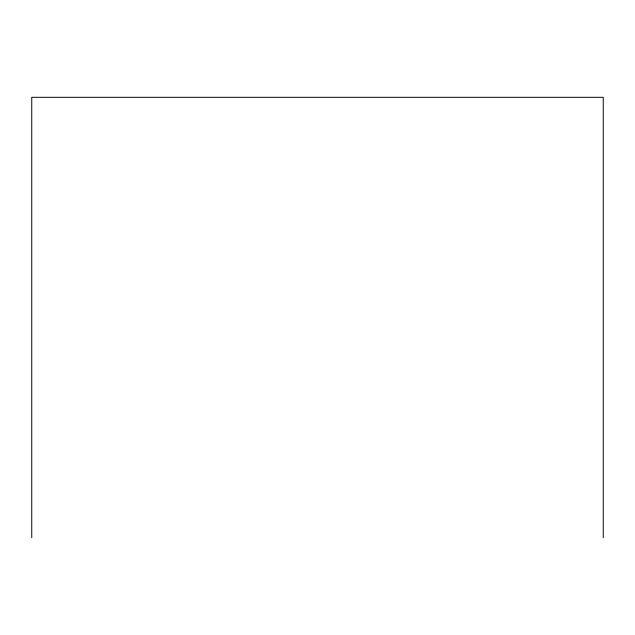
<?xml version="1.0" encoding="UTF-8"?>
<svg xmlns="http://www.w3.org/2000/svg" width="635" height="635" viewBox="0 0 635 635"><rect width="100%" height="100%" fill="white"/><g stroke="black" fill="none" stroke-linecap="round" stroke-linejoin="round"><path stroke-width="0.95" d="M603.25 537.686L603.25 97.314L31.75 97.314L31.75 537.686"/></g></svg>
